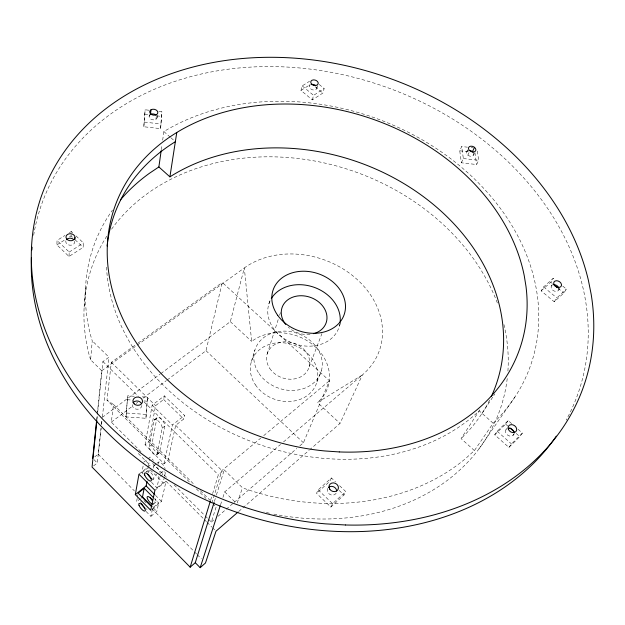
<?xml version="1.0" encoding="UTF-8"?>
<svg xmlns="http://www.w3.org/2000/svg" width="625" height="625" viewBox="0 0 625 625"><rect width="100%" height="100%" fill="white"/><g stroke="black" fill="none" stroke-linecap="round" stroke-linejoin="round"><path stroke-width="0.47" stroke-dasharray="3.12 2.34" d="M76.008 235.938L83.414 242.961L83.125 247.391L69 256.477L56.898 244.898L57.055 240.445L64.961 235.461M69 256.477L69.219 252.062L57.055 240.445M72.398 237.211L71.062 235.938L71.289 231.469L68.914 232.969M134.258 396.266L127.648 395.781L126.039 416.891L145.938 418.289L147.477 397.242L141.812 396.828M148.852 110.211L145.133 109.781L143.82 126.75L160.617 128.656L161.867 111.727L158.148 111.297M145.938 418.289L147.477 397.242M160.617 128.656L161.867 111.727M126.039 416.891L127.648 395.781M143.82 126.75L145.133 109.781M84.133 307.242L85.555 287.516M97.281 414.07L101.719 370.727L90.609 359.789L92.242 340.844L90.648 335.539A221.414 178.43 19.4 0 1 112.461 210.094M96.688 419.852L97.18 415.039M96.945 419.641L97.641 412.867M97.742 411.898L102.914 361.562L108.984 357.219L92.242 340.844M94.781 456.812L98.188 454.195L101.07 428.07M101.492 424.195L101.812 421.289M93.562 465.914L97.305 463.023L101.125 428.398M101.555 424.547L101.977 420.703M102.398 416.852L108.984 357.219M189.406 481.977L107 400.156L111.328 362.328L137.289 343.633M149.133 116.422L149.367 114.547M140.977 451.766L111.312 422.141L113.508 404.508L107 400.156M155.906 119.305L156.273 116.5M157.203 117.352L157.445 115.477M161.312 149.719L161.984 144.938M162.664 140.156L163.875 131.547A230.32 181.875 19.4 0 1 466.484 171.594A230.32 181.875 19.4 0 1 493.172 423.227L474.406 450.578L465.305 458.789A221.414 178.43 19.4 0 1 248.898 490.078L242.516 487.781L224.234 469.914L218.344 474.836L212.656 493.492M145.047 444.797L152.18 405.141L164.367 395.844L184.531 415.461L183.711 419.023L175.688 425.328L167.922 460.641L164.07 463.734L145.047 444.797L148.914 441.773L155.586 405.656L163.656 399.484L164.367 395.844M137.211 498.328L136.578 501.789L140.281 498.781M137.375 497.461L137.844 494.859M143.273 474.039L141.906 472.664L143.68 462.945M149.234 446.656L154.156 420.305L156.859 418.219A5.875 2.297 52 0 1 161.414 419.312A5.875 2.297 52 0 1 164.859 426.078L159.523 452.234L156.922 454.305A5.656 2.109 51.7 0 1 152.57 453.07A5.656 2.109 51.7 0 1 149.234 446.656L151.836 444.609L156.859 418.219M148.438 465.953L149.797 458.852M148.664 472.797L149.203 469.992M156.922 454.305L162.164 428.188A5.883 2.281 52 0 0 158.711 421.414A5.883 2.281 52 0 0 154.156 420.305M146.125 511.5L150.898 516.352L152.695 507.859L158.68 502.938L154.727 498.938M151.477 482.289L156.945 487.789L159.148 477.391L155.82 474.055M164.07 463.734L172.406 424.961L184.531 415.461M150.898 516.352L156.805 511.469L158.68 502.938M156.945 487.789L163.117 482.773L164.375 477.07M164.586 476.125L165.422 472.328L164.086 471M152.172 509.109L161.508 501.422L166.031 481.234L203.68 518.891M167.195 379.984L206 350.711L222.281 282.438L329.414 380.773L303.43 442.766L299.742 445.937M160.82 373.625L230.328 321.648L244.328 267.93A82.758 67.156 19.4 0 1 357.055 279.398A82.758 67.156 19.4 0 1 362.359 374.945L340 423.438L309.914 449.586M319.211 84.477L324.164 88.578L322.844 93.094L312.297 99.883L300.977 90.438L302.203 85.891L309.562 81.258M309.57 86.086L310.078 84.258M312.297 99.883L313.586 95.367L324.164 88.578M316.836 88.391L317.617 85.648M251.422 361.5L254.906 349.992M268.875 303.922L270.227 299.469M210.664 500.023L212.367 494.422M211.867 503.062L221.898 470.555L260.727 438.133M214.391 501.461L216.125 495.891M216.414 494.969L224.234 469.914M208.586 519.297L211.344 522.055L216.297 506.492L213.148 504.828M267.211 353.805L278.391 318.984M279.57 315.32L280.453 312.57M220.547 504.812L221.742 501.117M222.938 497.422L224.742 491.875L280.531 444.469M237.195 502.938L242.516 487.781M309.172 366.828L321.945 333.547M316.945 381.805L321.445 370.633M339.445 325.906L340.492 323.305M477.312 151.055L478.672 160.289L476.633 164.531L461.375 162.797L459.75 150.805L461.695 146.516L467.398 147.18M461.375 162.797L463.344 158.539L461.695 146.516M466.781 151.578L467.578 149.852M467.852 155.125L469.055 152.547M473.539 155.195L474.352 153.477M339.617 485.742L345.773 491.578L343.984 495L330.867 507.047L316.523 493.32L318.164 489.875L331.406 477.961L335.508 481.852M331.406 477.961L329.703 481.445L316.523 493.32M330.867 507.047L332.602 503.664L345.773 491.578M562.758 286.102L566.398 289.117L563.82 293.016L554.258 301.805L541.148 290.867L543.633 286.945L553.281 278.258L554.742 279.469M541.148 290.867L550.773 282.195L553.281 278.258M551.391 286.047L552.406 284.469M474.406 450.578L461.062 438.578L480.781 408.406M558.688 290.023L559.719 288.445M554.258 301.805L556.812 297.922L566.398 289.117M481.961 413.453L493.211 396.43M493.742 395.617L494.812 393.992M478.969 448.898L516.164 395.133M518.109 429.336L522.375 433.094L519.773 436.609L508.914 447.422L494.727 434.812L497.203 431.266L508.164 420.578L511.719 423.703M494.727 434.812L505.648 424.141L508.164 420.578M505.836 429.93L506.852 428.5M513.234 435.211L514.273 433.789M508.914 447.422L511.484 443.938L522.375 433.094M238.742 511.445L309.18 450.219M211.344 522.055L214.297 519.516M217.977 516.344L233.445 503.023M234.18 502.391L296.797 448.477M283.508 441.937L362.359 374.945L317.445 402.508L340 423.438M263.711 435.641L329.414 380.773M153.469 504.133L155.836 502.187M154.93 490.273L166.031 481.234M140.211 502.508L141.406 501.531M141.023 498.18L142.508 496.977M160.547 476.266L165.422 472.328M152.398 479.938L153.648 478.93M160.578 473.344L164.812 469.922M138.961 474.195L147.141 467.68M147.883 467.086L150.109 465.305L137.117 452.312M141.906 472.664L148.102 467.727L163.117 482.773M145.961 472.078L147.219 471.078M153.461 466.094L156.297 463.828M157 463.258L158.422 462.125M143.844 462.063L147.336 459.297M148.039 458.742L150.133 457.078L153.461 460.391M156.656 454.844L159.25 452.781M162.164 428.188L164.859 426.078M154.43 419.703L157.133 417.617M111.312 422.141L133.047 405.742M136.148 403.406L137.703 402.234M143.133 398.133L166.422 380.57M102.242 417.422L160.039 374.211M101.719 370.727L136.391 345.742M137.18 345.172L244.328 267.93L251.656 341.445A46.375 38.844 19.4 0 1 315.5 347.047A46.375 38.844 19.4 0 1 317.445 402.508M138.078 343.062L222.281 282.438M69.219 252.062L83.414 242.961M56.898 244.898L65.555 239.422M69.484 236.937L71.062 235.938M300.977 90.438L309.93 84.766M126.594 413.023L146.609 414.445M127.086 399.703L131.781 400.047M143.992 400.938L146.812 401.148M144.383 122.102L161.25 124.031M463.344 158.539L478.672 160.289M471.203 147.625L473.109 147.844M144.578 114.445L150.133 115.086M156.609 115.836L161.234 116.367M459.75 150.805L469.219 151.891M315.086 86.664L322.844 93.094M550.773 282.195L552.219 283.398M558.023 288.203L563.82 293.016M302.203 85.891L313.586 95.367M543.633 286.945L556.812 297.922M505.648 424.141L507.766 426.016M516.242 433.492L519.773 436.609M163.875 131.547L170.328 137.258M171.047 137.891L175.344 141.703M493.172 423.227L479.195 410.844A212.406 167.57 19.4 0 1 250.688 441.305A212.406 167.57 19.4 0 1 106.484 266.234M497.203 431.266L511.484 443.938M230.328 321.648L251.656 341.445M206 350.711L303.43 442.766M71.289 231.469L72.641 232.75M75.078 239.758L83.125 247.391M339.227 490.484L343.984 495M318.164 489.875L332.602 503.664M163.656 399.484L183.711 419.023M111.328 362.328L155.586 405.656M175.688 425.328L221.898 470.555M152.18 405.141L172.406 424.961M102.914 361.562L138.383 396.367M143.945 401.82L218.344 474.836M224.742 491.875L235.531 502.5M113.508 404.508L194.906 485.273M200.43 490.75L210.086 500.336M196.336 488.852L206.031 498.484M152.703 463.484L167.195 477.953M174.094 484.844L204.445 515.164M205.141 515.852L207.898 518.609M204.359 519.57L206.414 521.625M207.102 522.312L211.891 527.102M212.578 527.789L214.625 529.844M155.484 495.352L161.508 501.422M153.398 508.016L156.805 511.469M98.188 454.195L134.406 490.922M143.969 500.625L146.023 502.703M152.172 508.938L193.859 551.211M194.539 551.906L196.594 553.984M197.273 554.68L201.375 558.836M94.039 459.703L97.305 463.023M90.609 359.789L89.062 354.57A216.188 176.273 19.4 0 1 107.906 234.469M474.898 152.547L476.633 164.531M489.617 400.086A204.203 164.414 19.4 0 1 461.062 438.578M507.219 378.562A216.188 176.273 19.4 0 1 272.195 513.789M269.438 513.211A216.188 176.273 19.4 0 1 263.945 511.953M111.555 229.18A216.188 176.273 19.4 0 1 317.227 161.484A216.188 176.273 19.4 0 1 497.719 304.016M503.945 324.578A216.188 176.273 19.4 0 1 507.766 373.078M339.984 323.359A36.977 29.883 19.4 0 1 294.898 343.898A36.977 29.883 19.4 0 1 270.344 300.305M310.008 334.359A23.32 18.844 19.4 0 1 288.352 327.258M33.664 235.32A284.406 225.312 19.4 0 1 383.047 86.078A284.406 225.312 19.4 0 1 566.164 420.125M514.086 433.508A4.586 3.656 34.4 0 1 507.664 435.148A4.586 3.656 34.4 0 1 507.195 428.602M558.898 288.406A4.156 3.047 29.8 0 1 556.305 291.391A4.156 3.047 29.8 0 1 551.609 288.836A4.156 3.047 29.8 0 1 552.594 284.969M336.156 493.156A4.82 4.227 28.6 0 1 329.828 494.367A4.82 4.227 28.6 0 1 327.844 488.297M141.875 405.43A4.797 4.141 6.9 0 1 136.867 409.227A4.797 4.141 6.9 0 1 132.312 404.742M74.672 241.211A4.492 3.516 5 0 1 69.906 245.203A4.492 3.516 5 0 1 66.031 240.391M157.102 116.57A4.07 2.945 10.3 0 1 152.477 119.766A4.07 2.945 10.3 0 1 149.758 115.008M316.766 86.969A3.812 2.672 16.8 0 1 312.844 89.906A3.812 2.672 16.8 0 1 309.914 85.469M473.594 153.047A3.844 2.703 23.4 0 1 471.797 156.242A3.844 2.703 23.4 0 1 467.008 154.227A3.844 2.703 23.4 0 1 467.977 150.68M153.461 468.156A5.062 1.852 51.4 0 1 156.227 466.922A5.062 1.852 51.4 0 1 160.109 473.445M146.992 472.25A5.078 1.828 51.4 0 1 149.383 471.492A5.078 1.828 51.4 0 1 153.523 476.547A5.078 1.828 51.4 0 1 152.555 479.031M158.406 464.195A5.047 1.875 51.4 0 1 160.75 462.617A5.047 1.875 51.4 0 1 165.07 468.758M154.805 498.344A4.812 1.688 51 0 1 156.062 501.773A4.812 1.688 51 0 1 154.047 501.891M147.102 509.172A4.836 1.656 51.1 0 1 145.758 508.695M153.695 503.078A4.82 1.68 51 0 1 153.039 504.297M159.523 452.234A5.648 2.125 51.7 0 1 155.164 451.023A5.648 2.125 51.7 0 1 151.836 444.609M269.797 368.484A21.977 18.273 19.4 0 0 307.188 371.172A21.977 18.273 19.4 0 0 287.43 341.852A21.977 18.273 19.4 0 0 269.797 368.484M255.461 384.883A34.312 28.742 19.4 0 0 313.875 388.672A34.312 28.742 19.4 0 0 282.805 342.789A34.312 28.742 19.4 0 0 255.461 384.883M259.07 373.609A34.852 28.984 19.4 0 0 318.344 377.555A34.852 28.984 19.4 0 0 286.703 331.188A34.852 28.984 19.4 0 0 259.07 373.609"/><path stroke-width="0.94" d="M74.883 239.438L74.984 237.648A4.516 3.523 5.1 0 0 68.531 233.977A4.516 3.523 5.1 0 0 67.938 240.047A4.516 3.523 5.1 0 0 74.984 237.648M92.734 458.375L96.586 420.812M96.844 420.609L92.062 467.07L190.164 567.188L195.281 562.703L214.102 502.391M151.023 109.773L150.438 114.469A4.07 2.945 10.3 0 1 156.133 115.133M120.469 199.836A221.414 178.43 19.4 0 1 149.422 173.289L158.875 166.945L161.172 150.68M491.266 396.648A204.203 164.414 19.4 0 0 415.945 191.336A204.203 164.414 19.4 0 0 169.906 176.859L176.773 132.492M135.312 494.633L138.961 474.195L154.93 490.273L150.734 510.289L135.312 494.633L146.125 485.906L147.031 481.227M153.406 497.602L144.172 488.281L142.508 496.977L152.039 506.641M190.164 567.188L210.375 500.953M195.281 562.703L200.172 567.672L220.242 505.734M473.125 152.312A3.844 2.703 23.4 0 0 472.461 151.648L474.477 147.344L473.648 146.797A3.859 2.703 23.4 0 0 468.469 148.414A3.859 2.703 23.4 0 0 473.82 151.945A3.859 2.703 23.4 0 0 474.477 147.344M200.172 567.672L205.477 562.992L216 531.211L238.008 512.078M144.172 488.281L138.164 493.133L151.375 506.523M472.461 151.648L471.633 151.102A3.844 2.703 23.4 0 0 468.82 150.492M312.266 84.32L313.68 85.492M554.398 285.203L557.297 287.602M509.883 427.883L514.125 431.625M158.875 166.945L169.906 176.859M146.125 485.906L154.82 494.672M107.125 246.008A212.406 167.57 19.4 0 1 175.344 141.703M271.297 298.586A36.977 29.883 19.4 0 1 313.758 287.18A36.977 29.883 19.4 0 1 340.102 322.484M285.688 324.422A23.32 18.844 19.4 0 1 291.859 297.523A23.32 18.844 19.4 0 1 324.211 308.219A23.32 18.844 19.4 0 1 313.648 333.672M556.305 436.133A284.406 225.312 19.4 0 1 238.445 512.875A284.406 225.312 19.4 0 1 31.414 257.414M31.867 249.961A284.406 225.312 19.4 0 1 32.117 247.195M508.172 428.281A4.586 3.656 34.4 0 1 514.086 432.492M553.461 284.719A4.156 3.047 29.8 0 1 558.609 287.531M328.547 487.437A4.82 4.227 28.6 0 1 333.602 486.812A4.82 4.227 28.6 0 1 336.68 491.016M133.078 402.719A4.797 4.141 6.9 0 1 141.352 403.32M66.562 239.586A4.492 3.516 5 0 1 73.664 239.539M311.234 84.641A3.812 2.672 16.8 0 1 315.742 85.625M151.773 478.672A5.078 1.828 51.4 0 1 147.695 474.148M152.359 500.516A4.812 1.688 51 0 1 150.18 497.586M144.93 508.094A4.836 1.656 51.1 0 1 141.438 503.414M152.43 504.188A4.82 1.68 51 0 1 147.992 499.836A4.82 1.68 51 0 1 147.992 496.516A4.82 1.68 51 0 1 152.43 500.289M345.531 524.984L325.43 523.852A287.312 226.406 19.4 0 1 32.594 278.695A287.312 226.406 19.4 0 1 271.547 57.297A287.312 226.406 19.4 0 1 588.375 280.227L591.156 294.195A287.312 226.406 19.4 0 1 345.531 524.984M339.281 451.938L324.758 450.953A214.562 168.352 19.4 0 1 107.867 265.398A214.562 168.352 19.4 0 1 291.484 104.094A214.562 168.352 19.4 0 1 524.25 275.711L525.969 286.25A214.562 168.352 19.4 0 1 339.281 451.938M277.703 315.336A37.594 30.125 19.4 0 0 341.445 320.109A37.594 30.125 19.4 0 0 306.805 271.344A37.594 30.125 19.4 0 0 277.703 315.336M508.391 429.359A4.609 3.664 34.3 0 0 515.828 431.656A4.609 3.664 34.3 0 0 512.93 424.859A4.609 3.664 34.3 0 0 508.391 429.359M554.008 284.609A4.172 3.055 29.7 0 0 560.773 286.719A4.172 3.055 29.7 0 0 558.008 280.961A4.172 3.055 29.7 0 0 554.008 284.609M329.758 489.203A4.844 4.242 28.5 0 0 337.914 489.695A4.844 4.242 28.5 0 0 333.508 482.875A4.844 4.242 28.5 0 0 329.758 489.203M134.164 403.859A4.82 4.148 7.1 0 0 142.305 402.57A4.82 4.148 7.1 0 0 136.688 397.07A4.82 4.148 7.1 0 0 134.164 403.859M311.945 84.297A3.828 2.672 16.8 0 0 318.141 83.828A3.828 2.672 16.8 0 0 313.391 79.898A3.828 2.672 16.8 0 0 311.945 84.297M150.789 113.969A4.086 2.953 10.4 0 0 157.641 113.422A4.086 2.953 10.4 0 0 152.875 109.227A4.086 2.953 10.4 0 0 150.789 113.969M144.727 475.117A5.086 1.82 51.4 0 0 150.695 481.133A5.086 1.82 51.4 0 0 148.383 474.773A5.086 1.82 51.4 0 0 144.727 475.117M139.039 505.344A4.844 1.648 51.1 0 0 144.719 511.133A4.844 1.648 51.1 0 0 142.484 505.203A4.844 1.648 51.1 0 0 139.039 505.344"/></g></svg>
